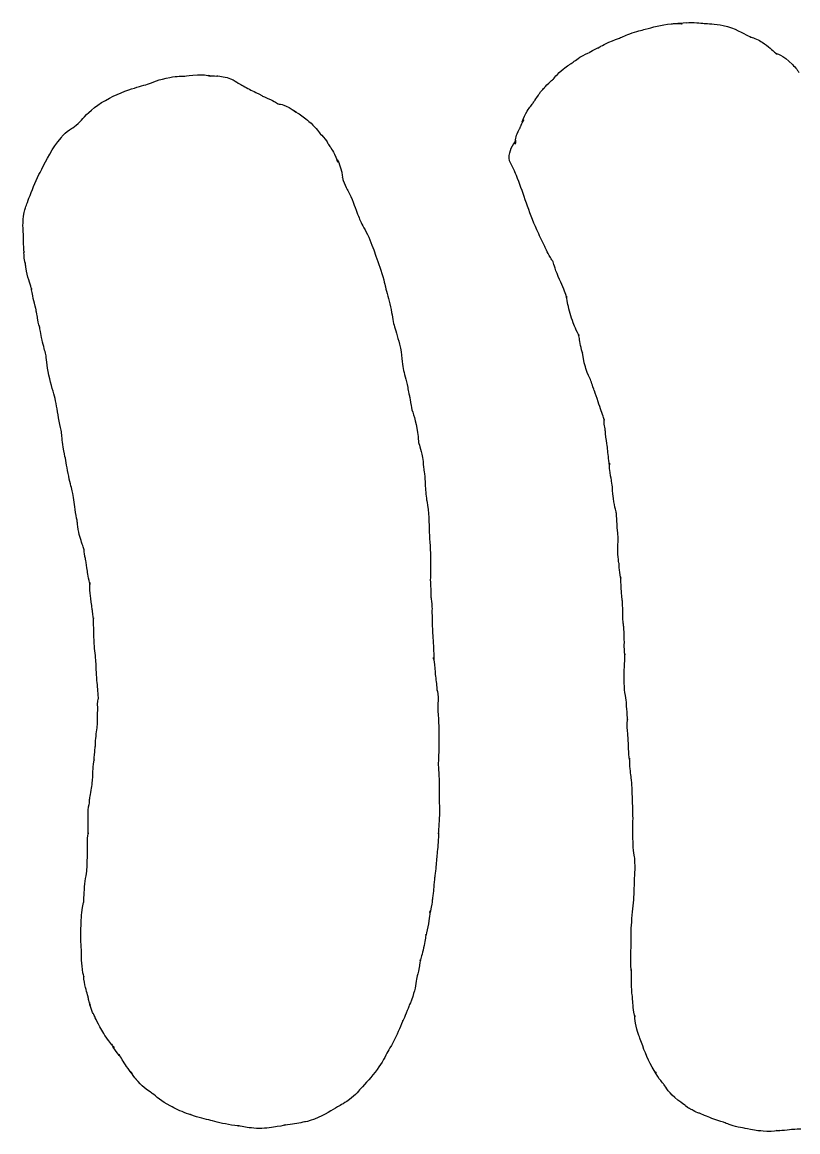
# Model space of a CAD drawing. Header units: millimetres. Extents: x 0 to 283, y 0 to 1048.
# Drawn here: x 131.6 to 206.5, y 877 to 984.2 of the extents above; entities that cross this region are included whole.
import ezdxf

# ---------------------------------------------------------------- set-up
doc = ezdxf.new("R2010")
doc.units = ezdxf.units.MM
doc.layers.add('Calque_1', color=7, linetype='CONTINUOUS')

msp = doc.modelspace()

# ---------------------------------------------------------------- linework, layer by layer
at = {"layer": 'Calque_1', "color": 7}
for points in [[(195.71237, 984.1298), (195.71437, 984.1298), (195.71337, 984.1198), (195.70937, 984.1193), (195.70737, 984.1093)], [(195.70843, 984.1139), (195.71237, 984.1298)], [(149.06175, 979.0863), (149.06251, 979.0893)], [(149.06251, 979.0893), (149.06199, 979.0793), (149.06199, 979.0693)], [(179.76671, 974.1884), (179.76671, 974.1894)], [(160.87369, 972.8175), (160.87369, 972.817)], [(179.22972, 972.6327), (179.23072, 972.6427), (179.2302, 972.6327), (179.22969, 972.6322), (179.22669, 972.6002)], [(179.23513, 972.6561), (179.23461, 972.6556), (179.23261, 972.6456)], [(179.24401, 972.7618), (179.24413, 972.763)], [(179.21169, 972.3904), (179.21169, 972.3804)], [(131.76875, 961.9668), (131.76824, 961.9668)], [(131.88795, 960.9292), (131.88295, 960.9632)], [(171.06919, 928.5985), (171.06919, 928.5885)], [(190.58574, 907.2976), (190.58574, 907.3076)], [(137.55424, 899.6811), (137.55524, 899.7001)], [(137.97604, 889.9384), (137.97604, 889.9504)], [(138.08974, 889.4934), (138.06494, 889.5514)], [(140.23383, 885.4921), (140.23331, 885.4921)], [(141.94949, 882.9656), (141.95001, 882.9656)], [(157.00742, 877.701), (157.00542, 877.701)], [(157.22543, 877.711), (157.22343, 877.711)], [(202.74528, 877.1585), (202.73028, 877.1585)], [(205.20398, 877.1755), (205.20198, 877.1755)]]:
    msp.add_lwpolyline(points, dxfattribs=at)
msp.add_lwpolyline([(179.45652, 973.5589), (179.45452, 973.5489), (179.45152, 973.5489)], close=True, dxfattribs=at)
for points in [[(190.27052, 983.0346), (190.9141, 983.2813), (191.43129, 983.3812), (191.76913, 983.4712)], [(191.76913, 983.4712), (192.46405, 983.6564), (193.287, 983.8946), (194.27802, 983.9999)], [(194.27802, 983.9999), (194.44914, 984.0179), (194.54259, 984.0299), (194.68989, 984.0369)], [(194.68989, 984.0369), (194.83718, 984.0469), (195.36377, 983.9899), (195.34514, 983.9939)], [(194.91933, 984.0329), (194.88623, 984.032), (194.96173, 984.0337), (195.12035, 984.0469)], [(195.34514, 983.9939), (195.32654, 983.9939), (194.95239, 984.0339), (194.91933, 984.0329)], [(195.12035, 984.0469), (195.09705, 984.0469), (195.29411, 984.0889), (195.70843, 984.1139)], [(195.70737, 984.1093), (196.48851, 984.1553), (197.07967, 984.0643), (197.47005, 984.0323)], [(197.47005, 984.0323), (197.81801, 984.0043), (198.44966, 984.0223), (199.29785, 983.8334)], [(199.29785, 983.8334), (200.45351, 983.5716), (201.21243, 983.0828), (201.7008, 982.8422)], [(187.48722, 981.8383), (187.64626, 981.9373), (187.90042, 982.0699), (188.23602, 982.2217)], [(188.23602, 982.2217), (188.73468, 982.4471), (189.13807, 982.5674), (189.17549, 982.5819)], [(189.17549, 982.5819), (189.4318, 982.6809), (189.79027, 982.8506), (190.27052, 983.0346)], [(201.7008, 982.8422), (201.96558, 982.7117), (202.02871, 982.6843), (201.88373, 982.7409)], [(201.88373, 982.7409), (201.90783, 982.7309), (201.73848, 982.7809), (201.98915, 982.7169)], [(201.98915, 982.7169), (202.23981, 982.6529), (202.76115, 982.4305), (203.06919, 982.2245)], [(203.06919, 982.2245), (203.68003, 981.816), (204.0586, 981.4313), (204.26292, 981.2633)], [(185.45579, 980.7647), (185.88615, 981.0376), (186.18899, 981.1452), (186.37408, 981.2329)], [(186.37408, 981.2329), (186.50415, 981.2949), (186.32488, 981.1949), (186.35138, 981.2119)], [(186.35138, 981.2119), (186.37778, 981.2289), (186.61041, 981.3773), (186.86659, 981.5132)], [(186.86659, 981.5132), (187.18106, 981.68), (187.29008, 981.719), (187.17872, 981.6595)], [(187.17872, 981.6595), (187.42432, 981.7907), (187.32817, 981.7385), (187.48722, 981.8383)], [(204.26292, 981.2633), (204.55104, 981.0264), (204.60682, 980.9865), (204.4133, 981.1165)], [(204.4133, 981.1165), (204.3222, 981.1775), (205.06119, 981.0365), (205.98219, 980.069)], [(183.64712, 979.4682), (184.14759, 979.9105), (184.49475, 980.0771), (184.55662, 980.1209)], [(184.55662, 980.1209), (184.71999, 980.2365), (185.00382, 980.4781), (185.45579, 980.7647)], [(147.29596, 978.9435), (147.43278, 978.9535), (147.8364, 979.0461), (148.51501, 979.0763)], [(148.51501, 979.0763), (148.68111, 979.0863), (148.86575, 979.0903), (149.06175, 979.0863)], [(149.06199, 979.0693), (149.25817, 979.0593), (149.46571, 979.0333), (149.67746, 978.9733)], [(182.88024, 978.6336), (182.86584, 978.6196), (183.06553, 978.954), (183.64712, 979.4682)], [(205.98219, 980.069), (206.14903, 979.8936), (206.26478, 979.7692), (206.3925, 979.6148)], [(206.3925, 979.6148), (206.4489, 979.5468), (206.51587, 979.462), (206.61213, 979.313)], [(141.88492, 977.6253), (142.62749, 977.8874), (143.25076, 978.0281), (143.70497, 978.1715)], [(143.70497, 978.1715), (144.12836, 978.3052), (144.81855, 978.6438), (145.85832, 978.8309)], [(145.85832, 978.8309), (146.57921, 978.9607), (147.06664, 978.9289), (147.29596, 978.9435)], [(149.63096, 978.9833), (149.54386, 979.0023), (149.53296, 978.9983), (149.60926, 978.9933)], [(149.60926, 978.9933), (149.76938, 978.9783), (150.04782, 978.9743), (150.44332, 978.9503)], [(149.67746, 978.9733), (149.88921, 978.9133), (149.71796, 978.9633), (149.63096, 978.9833)], [(150.44332, 978.9503), (150.28819, 978.9603), (150.48712, 978.9983), (151.01383, 978.8953)], [(151.01383, 978.8953), (152.10426, 978.6806), (152.54268, 978.2024), (152.41994, 978.2602)], [(152.41994, 978.2602), (152.49834, 978.2292), (152.53655, 978.2112), (152.56722, 978.1962)], [(152.56722, 978.1962), (152.63082, 978.1662), (152.66212, 978.1492), (152.69641, 978.1312)], [(152.69641, 978.1312), (152.76501, 978.0952), (152.83214, 978.0592), (152.92792, 978.0066)], [(152.92792, 978.0066), (153.33278, 977.7839), (153.73398, 977.5764), (154.14129, 977.3814)], [(182.04205, 977.8342), (182.03185, 977.8346), (182.02995, 977.8562), (182.27149, 978.107)], [(182.27149, 978.107), (182.74501, 978.5988), (182.98363, 978.7372), (182.88024, 978.6336)], [(138.90113, 976.1546), (139.85507, 976.8024), (140.91367, 977.2825), (141.88492, 977.6253)], [(154.14129, 977.3814), (154.29176, 977.3094), (154.26322, 977.3444), (154.56658, 977.1607)], [(154.56658, 977.1607), (154.61238, 977.1327), (154.68024, 977.1097), (154.80429, 977.0119)], [(154.80429, 977.0119), (154.89649, 976.9739), (155.00689, 976.9309), (155.32674, 976.7902)], [(181.12738, 976.6229), (181.12738, 976.6369), (181.21998, 976.7771), (181.44984, 977.119)], [(181.44984, 977.119), (181.51284, 977.213), (181.53274, 977.2437), (181.57283, 977.3029)], [(181.57283, 977.3029), (181.59293, 977.3329), (181.57483, 977.3359), (181.76558, 977.5551)], [(181.76558, 977.5551), (181.81748, 977.6151), (181.90023, 977.7154), (182.04205, 977.8342)], [(137.18909, 974.5774), (137.48374, 974.8603), (137.95366, 975.5112), (138.90113, 976.1546)], [(155.32674, 976.7902), (155.99482, 976.4957), (156.28488, 976.2828), (156.28276, 976.2837)], [(156.28276, 976.2837), (156.38593, 976.2397), (156.43177, 976.2247), (156.41505, 976.2297)], [(156.41505, 976.2297), (156.30219, 976.2647), (156.82683, 976.2727), (157.65838, 975.7419)], [(180.23751, 975.3434), (180.56239, 975.953), (180.77173, 976.1455), (180.72688, 976.0462)], [(180.72688, 976.0462), (180.82458, 976.2215), (180.87732, 976.2991), (180.93566, 976.3826)], [(180.93566, 976.3826), (181.02016, 976.5035), (181.06333, 976.5445), (181.12738, 976.6229)], [(157.65838, 975.7419), (158.07079, 975.4787), (158.16478, 975.376), (157.98343, 975.4985)], [(157.98343, 975.4985), (157.77801, 975.6371), (157.85265, 975.6047), (158.19582, 975.3801)], [(158.19582, 975.3801), (158.53417, 975.1587), (158.90262, 974.9008), (159.27534, 974.5828)], [(180.00806, 974.7124), (179.80897, 974.2998), (179.8161, 974.5527), (180.23751, 975.3434)], [(179.87681, 974.4277), (179.93321, 974.5339), (180.0513, 974.8021), (180.00806, 974.7124)], [(135.37163, 973.0214), (135.40473, 973.0594), (135.46143, 973.2864), (136.15246, 973.764)], [(136.15246, 973.764), (136.46657, 973.9811), (136.57901, 974.0368), (136.47078, 973.9604)], [(136.47078, 973.9604), (136.66255, 974.0958), (136.92024, 974.3194), (137.18909, 974.5774)], [(159.27534, 974.5828), (159.86509, 974.0794), (160.18013, 973.6235), (160.3807, 973.3854)], [(179.23339, 972.6424), (179.25569, 973.0531), (179.38306, 973.4512), (179.6034, 973.7984)], [(179.6034, 973.7984), (179.6331, 973.8684), (179.6509, 973.914), (179.73001, 974.0904)], [(179.73001, 974.0904), (179.74551, 974.1244), (179.73801, 974.1094), (179.75121, 974.1404)], [(179.75121, 974.1404), (179.76021, 974.1674), (179.75721, 974.1594), (179.76671, 974.1884)], [(179.76671, 974.1894), (179.80321, 974.2942), (179.78211, 974.2144), (179.81321, 974.2897)], [(179.81321, 974.2897), (179.86601, 974.4189), (179.90231, 974.4901), (179.87681, 974.4277)], [(133.49164, 969.9808), (133.92854, 970.8521), (134.44214, 971.9566), (135.37163, 973.0214)], [(160.3807, 973.3854), (160.3787, 973.3854), (160.5716, 973.2198), (160.87369, 972.8175)], [(160.87369, 972.817), (161.12794, 972.4778), (161.19108, 972.3316), (161.12794, 972.4263)], [(178.63906, 970.7868), (178.56776, 971.4578), (178.78214, 972.1279), (179.22972, 972.6327)], [(179.21169, 972.3804), (179.18289, 972.3604), (179.20869, 972.5081), (179.23339, 972.6424)], [(179.24413, 972.763), (179.20883, 972.668), (179.24013, 972.699), (179.23513, 972.6561)], [(179.22669, 972.6002), (179.22069, 972.5392), (179.21609, 972.4801), (179.21169, 972.3904)], [(179.23261, 972.6456), (179.23661, 972.6846), (179.23961, 972.7246), (179.24401, 972.7618)], [(161.12794, 972.4263), (161.24995, 972.2433), (161.49681, 971.9263), (161.75219, 971.4155)], [(161.75219, 971.4155), (161.97074, 970.9785), (162.04255, 970.7092), (162.06535, 970.6523)], [(162.06535, 970.6523), (161.88122, 971.1117), (162.06735, 970.9572), (162.34337, 970.0854)], [(179.43952, 969.051), (179.04008, 970.0519), (179.26186, 969.5141), (178.63906, 970.7868)], [(133.07564, 969.1751), (133.25526, 969.5533), (133.40838, 969.8148), (133.49164, 969.9808)], [(162.34337, 970.0854), (162.5471, 969.4434), (162.5251, 969.1128), (162.50563, 969.2213)], [(132.14133, 966.8745), (132.40635, 967.6117), (132.7007, 968.3857), (133.07564, 969.1751)], [(162.50563, 969.2213), (162.52063, 969.1373), (162.56803, 968.9784), (162.59143, 968.8751)], [(162.59143, 968.8751), (162.72871, 968.5694), (162.86374, 968.2638), (162.98985, 967.9961)], [(181.30556, 964.0973), (180.50131, 965.8893), (180.01997, 967.597), (179.43952, 969.051)], [(162.98985, 967.9961), (163.02215, 967.9281), (163.15041, 967.7152), (163.32161, 967.3336)], [(163.32161, 967.3336), (163.676, 966.5435), (163.87, 965.8855), (164.058, 965.4293)], [(131.78476, 965.7697), (131.87126, 966.186), (131.93626, 966.3125), (132.00232, 966.4973)], [(132.00232, 966.4973), (132.06842, 966.6821), (132.13754, 966.8639), (132.14133, 966.8745)], [(131.70416, 963.7098), (131.68946, 964.1014), (131.58612, 964.813), (131.78476, 965.7697)], [(164.058, 965.4293), (164.1555, 965.1926), (164.21938, 965.0285), (164.25954, 964.9415)], [(164.25954, 964.9415), (164.41551, 964.6033), (164.72714, 964.1072), (165.05639, 963.3907)], [(182.03265, 962.5568), (181.76569, 963.0839), (181.52959, 963.5983), (181.30556, 964.0973)], [(131.70364, 963.0856), (131.69124, 963.4609), (131.70564, 963.6692), (131.70416, 963.7098)], [(131.76824, 961.9668), (131.75744, 962.2339), (131.71914, 962.6068), (131.70364, 963.0856)], [(165.05639, 963.3907), (165.37238, 962.7029), (165.57107, 962.0807), (165.74989, 961.5727)], [(131.79255, 961.3823), (131.73385, 961.8632), (131.76495, 962.0617), (131.76875, 961.9668)], [(182.61039, 961.4324), (182.28256, 961.9766), (182.09494, 962.4339), (182.03265, 962.5568)], [(131.88295, 960.9632), (131.90705, 960.7869), (131.85695, 960.8554), (131.79255, 961.3823)], [(131.91535, 960.7112), (131.90485, 960.7942), (131.89495, 960.8731), (131.88795, 960.9292)], [(165.74989, 961.5727), (165.98507, 960.9046), (166.27548, 960.145), (166.50643, 959.2695)], [(182.82691, 961.0892), (182.78211, 961.1552), (182.73111, 961.2319), (182.61039, 961.4324)], [(183.36797, 959.5994), (183.00721, 960.4573), (182.9, 960.914), (182.82691, 961.0892)], [(132.00525, 960.1215), (131.91735, 960.5257), (131.93645, 960.5445), (131.91535, 960.7112)], [(132.50341, 958.3893), (132.42061, 958.7228), (132.18734, 959.284), (132.00525, 960.1215)], [(166.50643, 959.2695), (166.58853, 958.9585), (166.63237, 958.732), (166.66611, 958.5977)], [(184.08368, 957.8615), (183.96631, 958.2618), (183.6889, 958.8362), (183.36797, 959.5994)], [(132.60311, 957.7475), (132.51981, 958.1869), (132.44741, 958.6143), (132.50341, 958.3893)], [(132.84134, 956.7435), (132.71358, 957.1835), (132.6801, 957.3412), (132.60311, 957.7475)], [(166.66611, 958.5977), (166.80022, 958.0636), (166.99498, 957.4379), (167.15807, 956.6852)], [(184.15658, 957.6848), (184.17398, 957.5283), (184.20948, 957.4326), (184.08368, 957.8615)], [(184.29352, 956.9138), (184.19234, 957.3607), (184.13922, 957.8413), (184.15658, 957.6848)], [(132.89254, 956.5977), (132.88654, 956.6077), (132.90054, 956.5397), (132.84134, 956.7435)], [(132.90054, 956.5537), (132.89554, 956.5847), (132.89654, 956.5727), (132.89254, 956.5977)], [(133.05711, 955.669), (132.95911, 956.2179), (132.98001, 956.0105), (132.90054, 956.5537)], [(167.15807, 956.6852), (167.32213, 955.928), (167.39891, 955.3227), (167.50275, 954.9059)], [(184.81494, 955.119), (184.58062, 955.7439), (184.42047, 956.353), (184.29352, 956.9138)], [(133.13981, 955.1874), (133.05171, 955.5625), (133.04661, 955.7277), (133.05711, 955.669)], [(133.26848, 954.7559), (133.29758, 954.6397), (133.23588, 954.7789), (133.13981, 955.1874)], [(133.50619, 953.4733), (133.3556, 954.1317), (133.31637, 954.5646), (133.26848, 954.7559)], [(167.50275, 954.9059), (167.60825, 954.4825), (167.83895, 953.8817), (168.03244, 953.0616)], [(185.20664, 954.2111), (185.03404, 954.5703), (185.00544, 954.611), (184.81494, 955.119)], [(133.86431, 952.0847), (133.79241, 952.4082), (133.64536, 952.8649), (133.50619, 953.4733)], [(185.3255, 954.0028), (185.4016, 953.8041), (185.3681, 953.8753), (185.20664, 954.2111)], [(185.3503, 953.8788), (185.3126, 954.0432), (185.2949, 954.0827), (185.3255, 954.0028)], [(185.62161, 952.5404), (185.47795, 953.1335), (185.41719, 953.5874), (185.3503, 953.8788)], [(168.03244, 953.0616), (168.27659, 952.0265), (168.29789, 951.2234), (168.389, 950.7103)], [(185.71001, 952.2334), (185.73331, 952.1256), (185.69771, 952.2234), (185.62161, 952.5404)], [(185.82422, 951.5125), (185.71593, 952.0126), (185.70472, 952.2581), (185.71001, 952.2334)], [(134.16093, 950.0776), (133.94138, 951.0716), (133.93741, 951.7557), (133.86431, 952.0847)], [(186.03919, 950.7178), (185.97789, 950.9194), (185.89596, 951.1819), (185.82422, 951.5125)], [(168.389, 950.7103), (168.467, 950.2709), (168.6496, 949.6791), (168.81999, 948.9027)], [(186.44588, 949.7406), (186.37548, 949.8632), (186.21485, 950.1399), (186.03919, 950.7178)], [(134.76606, 947.8245), (134.64025, 948.3814), (134.37285, 949.1182), (134.16093, 950.0776)], [(186.51878, 949.5308), (186.47338, 949.6604), (186.46498, 949.6859), (186.44588, 949.7406)], [(186.71825, 948.9525), (186.64235, 949.169), (186.57775, 949.3627), (186.51878, 949.5308)], [(168.81999, 948.9027), (168.86349, 948.7044), (168.89329, 948.5464), (168.94453, 948.2893)], [(168.94453, 948.2893), (168.97013, 948.1607), (168.99463, 948.0343), (169.01373, 947.9379)], [(169.01373, 947.9379), (169.03273, 947.8419), (169.01173, 947.9719), (169.05503, 947.7296)], [(186.86863, 948.5747), (186.89213, 948.5057), (186.83203, 948.6277), (186.71825, 948.9525)], [(187.21383, 947.5066), (187.0655, 947.9395), (186.96258, 948.2999), (186.86863, 948.5747)], [(135.16036, 945.6417), (134.9957, 946.4937), (134.9006, 947.2289), (134.76606, 947.8245)], [(169.05503, 947.7296), (169.12163, 947.3606), (169.20696, 946.8441), (169.18319, 946.9462)], [(169.18319, 946.9462), (169.29914, 946.4502), (169.61916, 945.6781), (169.77695, 944.5583)], [(187.73627, 945.9842), (187.63108, 946.3684), (187.43369, 946.8651), (187.21383, 947.5066)], [(187.80917, 945.7542), (187.83357, 945.6259), (187.81317, 945.7032), (187.73627, 945.9842)], [(187.87897, 944.9011), (187.7543, 945.6234), (187.77897, 945.9135), (187.80917, 945.7542)], [(135.37481, 944.6009), (135.34111, 944.8022), (135.2445, 945.2062), (135.16036, 945.6417)], [(187.91047, 944.7311), (187.90027, 944.7871), (187.89097, 944.8316), (187.87897, 944.9011)], [(187.92137, 944.5585), (187.91637, 944.6295), (187.91437, 944.6748), (187.91047, 944.7311)], [(135.54276, 943.1328), (135.44696, 943.8036), (135.42563, 944.2976), (135.37481, 944.6009)], [(169.77695, 944.5583), (169.85915, 943.9754), (169.85915, 943.6775), (169.85915, 943.6741)], [(169.85915, 943.6741), (169.89295, 943.4872), (170.09385, 942.9938), (170.24, 942.1419)], [(187.92937, 944.5005), (187.92737, 944.5275), (187.92337, 944.5315), (187.92137, 944.5585)], [(187.93437, 944.4615), (187.93237, 944.4765), (187.92737, 944.4935), (187.92937, 944.5005)], [(188.09095, 943.2874), (188.06225, 943.5149), (187.98181, 943.9315), (187.93437, 944.4615)], [(135.75619, 942.0703), (135.71859, 942.262), (135.61731, 942.611), (135.54276, 943.1328)], [(188.25683, 941.8493), (188.18743, 942.3864), (188.14381, 942.8674), (188.09095, 943.2874)], [(136.13962, 940.0301), (135.96372, 940.8104), (135.86837, 941.498), (135.75619, 942.0703)], [(170.24, 942.1419), (170.35657, 941.4637), (170.3209, 941.4049), (170.37075, 940.9822)], [(188.32503, 941.4178), (188.32903, 941.3668), (188.30063, 941.5108), (188.25683, 941.8493)], [(188.32103, 941.0571), (188.27603, 941.6159), (188.29733, 941.7368), (188.32503, 941.4178)], [(170.37075, 940.9822), (170.37875, 940.9162), (170.42845, 940.6895), (170.46535, 940.296)], [(188.50397, 939.9615), (188.45997, 940.1984), (188.36808, 940.4761), (188.32103, 941.0571)], [(136.47759, 938.6602), (136.42029, 938.9596), (136.27914, 939.4111), (136.13962, 940.0301)], [(170.46535, 940.296), (170.50125, 939.9127), (170.49695, 939.6672), (170.50355, 939.5632)], [(170.50355, 939.5632), (170.53665, 939.0323), (170.58145, 938.5086), (170.6467, 938.0331)], [(188.60217, 939.3021), (188.58757, 939.4178), (188.50987, 939.9291), (188.50397, 939.9615)], [(136.74372, 936.8365), (136.63185, 937.5614), (136.5708, 938.173), (136.47759, 938.6602)], [(188.68847, 938.1616), (188.58797, 938.8401), (188.61167, 939.2252), (188.60217, 939.3021)], [(170.6467, 938.0331), (170.6387, 938.0891), (170.6853, 937.9266), (170.7366, 937.5365)], [(170.7366, 937.5365), (170.88459, 936.4118), (170.87497, 935.429), (170.92211, 934.6142)], [(188.98148, 936.7452), (188.97448, 936.8382), (188.81784, 937.2877), (188.68847, 938.1616)], [(136.91115, 935.9338), (136.88835, 936.0853), (136.81365, 936.3832), (136.74372, 936.8365)], [(189.06828, 935.3944), (189.02958, 935.8997), (189.01118, 936.3513), (188.98148, 936.7452)], [(137.00935, 935.1741), (136.93495, 935.5974), (136.92315, 935.854), (136.91115, 935.9338)], [(137.43413, 933.6285), (137.29917, 934.0325), (137.12287, 934.5283), (137.00935, 935.1741)], [(189.14268, 934.4668), (189.12908, 934.9569), (189.11368, 934.801), (189.06828, 935.3944)], [(170.92211, 934.6142), (170.97161, 933.7573), (171.05342, 932.8033), (171.03839, 931.7513)], [(189.13178, 932.777), (189.10008, 933.5389), (189.15238, 934.1009), (189.14268, 934.4668)], [(137.55867, 933.2269), (137.52947, 933.3229), (137.48807, 933.4671), (137.43413, 933.6285)], [(137.60057, 932.8668), (137.57257, 933.0604), (137.56657, 933.1401), (137.55867, 933.2269)], [(137.72924, 932.2069), (137.72524, 932.2329), (137.66094, 932.4495), (137.60057, 932.8668)], [(137.88014, 931.1537), (137.80664, 931.6039), (137.77104, 931.9573), (137.72924, 932.2069)], [(189.22328, 931.9589), (189.19308, 932.0978), (189.14598, 932.4535), (189.13178, 932.777)], [(189.24348, 931.7982), (189.22148, 932.0222), (189.25358, 931.8202), (189.22328, 931.9589)], [(137.99486, 930.4912), (137.93686, 930.7725), (137.90606, 930.9951), (137.88014, 931.1537)], [(171.03839, 931.7513), (171.02799, 931.0336), (170.99519, 930.4237), (171.01259, 929.9219)], [(189.25848, 931.6375), (189.26248, 931.7796), (189.26928, 931.5336), (189.24348, 931.7982)], [(189.33808, 930.8071), (189.28738, 931.103), (189.25488, 931.4956), (189.25848, 931.6375)], [(189.38768, 930.606), (189.41228, 930.3841), (189.39908, 930.451), (189.33808, 930.8071)], [(138.14937, 929.9067), (138.16177, 929.8677), (138.05617, 930.1938), (137.99486, 930.4912)], [(138.11317, 930.0194), (138.09677, 930.1639), (138.13697, 929.9454), (138.14937, 929.9067)], [(138.13487, 929.3435), (138.10037, 929.8931), (138.14387, 929.7505), (138.11317, 930.0194)], [(171.01259, 929.9219), (171.03679, 929.5448), (171.04719, 929.4297), (171.06119, 929.0191)], [(189.46418, 929.2454), (189.41688, 929.8652), (189.41868, 930.3262), (189.38768, 930.606)], [(138.24959, 928.1776), (138.17729, 928.6945), (138.16459, 928.8693), (138.13487, 929.3435)], [(171.06119, 929.0191), (171.07159, 928.7268), (171.07169, 928.586), (171.06919, 928.5985)], [(189.50548, 928.7328), (189.49258, 928.8911), (189.47808, 929.0621), (189.46418, 929.2454)], [(189.51348, 928.6538), (189.51048, 928.6798), (189.50748, 928.7068), (189.50548, 928.7328)], [(138.35036, 927.5601), (138.32206, 927.7263), (138.28546, 927.9208), (138.24959, 928.1776)], [(171.06919, 928.5885), (171.06619, 928.6295), (171.11479, 928.4279), (171.15079, 927.9782)], [(171.15079, 927.9782), (171.17979, 927.6118), (171.16579, 927.3901), (171.16579, 927.3157)], [(189.56928, 928.182), (189.56228, 928.262), (189.54048, 928.4187), (189.51348, 928.6538)], [(189.63748, 926.2426), (189.56718, 927.1055), (189.60398, 927.7546), (189.56928, 928.182)], [(138.40046, 927.063), (138.36856, 927.3011), (138.35986, 927.4473), (138.35036, 927.5601)], [(138.47796, 926.6093), (138.44486, 926.762), (138.42386, 926.8885), (138.40046, 927.063)], [(138.47696, 926.4615), (138.46796, 926.7074), (138.45616, 926.7219), (138.47796, 926.6093)], [(171.16579, 927.3157), (171.17379, 926.7226), (171.18099, 926.1539), (171.20399, 925.6135)], [(138.54676, 924.166), (138.48016, 925.0583), (138.50066, 925.8231), (138.47696, 926.4615)], [(171.20399, 925.6135), (171.22809, 925.046), (171.28369, 924.4108), (171.31612, 923.7056)], [(189.66948, 925.8824), (189.65908, 925.9814), (189.64958, 926.0917), (189.63748, 926.2426)], [(189.70568, 925.6633), (189.69968, 925.7163), (189.67478, 925.8328), (189.66948, 925.8824)], [(189.72068, 925.3222), (189.71168, 925.534), (189.71028, 925.564), (189.70568, 925.6633)], [(189.74908, 924.3156), (189.74408, 924.6542), (189.73528, 924.9895), (189.72068, 925.3222)], [(138.70851, 922.4105), (138.66741, 922.9252), (138.59577, 923.5092), (138.54676, 924.166)], [(171.31612, 923.7056), (171.32612, 923.4966), (171.32902, 923.3192), (171.33372, 923.1733)], [(189.74708, 923.6066), (189.72998, 924.0099), (189.74908, 924.247), (189.74908, 924.3156)], [(189.79618, 923.1745), (189.80318, 922.9848), (189.76788, 923.1345), (189.74708, 923.6066)], [(138.80821, 920.6189), (138.73461, 921.3736), (138.74331, 921.9744), (138.70851, 922.4105)], [(171.29912, 922.8343), (171.29712, 922.8443), (171.38552, 922.458), (171.41901, 922.1413)], [(171.33372, 922.6751), (171.33872, 922.5369), (171.30122, 922.8297), (171.29912, 922.8343)], [(171.33572, 923.0963), (171.33572, 922.8638), (171.33172, 922.7236), (171.33372, 922.6751)], [(171.33372, 923.1733), (171.33572, 923.1483), (171.33572, 923.1223), (171.33572, 923.0963)], [(189.77758, 922.2258), (189.79008, 922.6292), (189.80398, 922.9454), (189.79618, 923.1745)], [(171.41901, 922.1413), (171.47761, 921.5874), (171.47901, 921.21), (171.50271, 921.0158)], [(189.72698, 920.3628), (189.68958, 921.1686), (189.76408, 921.7915), (189.77758, 922.2258)], [(138.95548, 918.9772), (138.91878, 919.4987), (138.86408, 920.0459), (138.80821, 920.6189)], [(171.50271, 921.0158), (171.56121, 920.5372), (171.61514, 920.0703), (171.67117, 919.6164)], [(189.96573, 918.3325), (189.92233, 918.7798), (189.76942, 919.4485), (189.72698, 920.3628)], [(171.67117, 919.6164), (171.65527, 919.7448), (171.73337, 919.5344), (171.75177, 918.9756)], [(138.88648, 917.9581), (138.85168, 918.5222), (138.91448, 918.8443), (138.94848, 918.8604)], [(138.86628, 916.4719), (138.88688, 916.7886), (138.86428, 917.3112), (138.88648, 917.9581)], [(138.94848, 918.8604), (138.95148, 918.9104), (138.95248, 919.0181), (138.95548, 918.9772)], [(171.72027, 918.2739), (171.71627, 918.1294), (171.71627, 917.9717), (171.72027, 917.8015)], [(171.75177, 918.9756), (171.76887, 918.4546), (171.71817, 918.2202), (171.72027, 918.2739)], [(189.98223, 917.8756), (189.96253, 918.2006), (189.96363, 918.3532), (189.96573, 918.3325)], [(171.72027, 917.8015), (171.72727, 917.511), (171.81177, 916.9994), (171.81747, 916.2471)], [(190.04633, 917.023), (190.03273, 917.4818), (190.01773, 917.2978), (189.98223, 917.8756)], [(190.03333, 916.1176), (190.02023, 916.7359), (190.04473, 916.9668), (190.05973, 916.8323)], [(190.05973, 916.8323), (190.05273, 916.8953), (190.04843, 916.9593), (190.04633, 917.023)], [(138.6911, 915.011), (138.7605, 915.6406), (138.84408, 916.128), (138.86628, 916.4719)], [(171.81747, 916.2471), (171.82447, 915.308), (171.83047, 914.344), (171.80847, 913.362)], [(190.11603, 915.066), (190.08643, 915.4326), (190.04733, 915.5146), (190.03333, 916.1176)], [(138.6529, 914.3769), (138.65333, 914.4896), (138.6619, 914.7447), (138.6911, 915.011)], [(190.18783, 913.4873), (190.13213, 914.1798), (190.14483, 914.709), (190.11603, 915.066)], [(138.5415, 912.9166), (138.5505, 912.9866), (138.5485, 913.2616), (138.5891, 913.7377)], [(138.5891, 913.7377), (138.6159, 914.0508), (138.6453, 914.2093), (138.6459, 914.2167)], [(138.6459, 914.2167), (138.6561, 914.3306), (138.6519, 914.2637), (138.6529, 914.3769)], [(138.4754, 912.5259), (138.5199, 912.9165), (138.5573, 913.0438), (138.5415, 912.9166)], [(171.80847, 913.362), (171.79847, 912.9209), (171.77387, 912.6837), (171.77647, 912.5476)], [(190.25653, 913.048), (190.27343, 912.8595), (190.22823, 912.994), (190.18783, 913.4873)], [(190.25653, 913.024), (190.25253, 913.09), (190.24113, 913.2175), (190.25653, 913.048)], [(190.26843, 912.7372), (190.26343, 912.8445), (190.25943, 912.9478), (190.25653, 913.024)], [(190.30513, 912.0944), (190.26293, 912.4934), (190.27753, 912.5227), (190.26843, 912.7372)], [(138.3875, 911.0939), (138.4113, 911.3779), (138.3996, 911.8633), (138.4754, 912.5259)], [(171.77647, 912.5476), (171.78247, 912.1919), (171.82977, 911.7206), (171.85497, 911.1327)], [(190.46274, 910.7978), (190.44474, 911.0752), (190.36784, 911.5044), (190.30513, 912.0944)], [(138.17976, 909.6082), (138.27306, 910.1617), (138.3502, 910.6483), (138.3875, 911.0939)], [(171.85497, 911.1327), (171.88497, 910.4282), (171.85517, 909.8487), (171.85797, 909.3866)], [(190.55214, 908.4672), (190.52934, 909.2819), (190.51074, 910.0585), (190.46274, 910.7978)], [(138.10066, 909.1085), (138.12076, 909.2657), (138.13826, 909.362), (138.17976, 909.6082)], [(171.85797, 909.3866), (171.86097, 909.0083), (171.89507, 908.5195), (171.88997, 907.922)], [(137.96887, 908.0827), (138.01057, 908.6112), (138.08924, 908.842), (138.08204, 908.7907)], [(138.08204, 908.7907), (138.08304, 908.8297), (138.08114, 908.897), (138.08256, 908.9225)], [(138.08256, 908.9225), (138.08956, 909.0304), (138.09556, 909.0692), (138.10066, 909.1085)], [(190.58574, 907.3076), (190.58574, 907.6236), (190.56484, 908.0105), (190.55214, 908.4672)], [(137.95337, 906.7815), (137.95737, 907.0232), (137.91967, 907.459), (137.96887, 908.0827)], [(171.88997, 907.922), (171.88297, 907.0664), (171.79547, 906.3738), (171.77577, 905.8369)], [(190.55164, 905.9359), (190.54764, 906.5274), (190.58574, 906.9817), (190.58574, 907.2976)], [(137.94737, 905.9278), (137.95537, 906.1159), (137.94769, 906.4006), (137.95337, 906.7815)], [(137.88877, 904.6472), (137.89077, 904.7562), (137.89377, 904.9137), (137.89777, 905.1443)], [(137.89777, 905.1443), (137.90377, 905.4452), (137.95267, 905.8575), (137.96077, 905.8988)], [(137.96077, 905.8988), (137.96877, 905.9398), (137.93587, 905.6577), (137.94737, 905.9278)], [(171.78477, 905.4855), (171.76617, 904.7903), (171.68687, 904.1996), (171.63646, 903.7073)], [(171.77577, 905.8369), (171.78177, 905.976), (171.79487, 905.8589), (171.78477, 905.4855)], [(190.58424, 905.1204), (190.58124, 905.2681), (190.55484, 905.5397), (190.55164, 905.9359)], [(190.62094, 904.2047), (190.57534, 904.6637), (190.58784, 904.9636), (190.58424, 905.1204)], [(137.89477, 904.2705), (137.87157, 904.5697), (137.88777, 904.4722), (137.88777, 904.5118)], [(137.87417, 903.2467), (137.88217, 903.6202), (137.90297, 903.9113), (137.90617, 904.1205)], [(137.88777, 904.5118), (137.88799, 904.5518), (137.88847, 904.5928), (137.88877, 904.6472)], [(137.90717, 904.1705), (137.90417, 904.2015), (137.89627, 904.2515), (137.89477, 904.2705)], [(137.90617, 904.1205), (137.9068, 904.1605), (137.90687, 904.1315), (137.90717, 904.1705)], [(190.74497, 903.4601), (190.72147, 903.5541), (190.65217, 903.892), (190.62094, 904.2047)], [(137.84157, 902.4018), (137.86057, 902.5642), (137.86527, 902.85), (137.87417, 903.2467)], [(171.63646, 903.7073), (171.59376, 903.2905), (171.56706, 902.7936), (171.50778, 902.2221)], [(190.76097, 903.351), (190.74127, 903.5208), (190.76797, 903.366), (190.74497, 903.4601)], [(190.77807, 902.7583), (190.76477, 903.1256), (190.76407, 903.3236), (190.76097, 903.351)], [(137.59094, 900.3838), (137.65164, 901.2034), (137.77958, 901.8717), (137.84157, 902.4018)], [(171.50778, 902.2221), (171.46678, 901.8264), (171.44258, 901.649), (171.42458, 901.5503)], [(190.75227, 901.8121), (190.77367, 902.2081), (190.78717, 902.5063), (190.77807, 902.7583)], [(171.37448, 901.1726), (171.34558, 900.9366), (171.34798, 900.4853), (171.25614, 899.8295)], [(171.42458, 901.5503), (171.40678, 901.4513), (171.42158, 901.5503), (171.37448, 901.1726)], [(190.64788, 899.4335), (190.70128, 900.1227), (190.70388, 900.917), (190.75227, 901.8121)], [(137.55524, 899.7001), (137.56424, 899.8732), (137.57004, 900.1016), (137.59094, 900.3838)], [(171.25614, 899.8295), (171.21644, 899.5459), (171.18134, 899.3867), (171.17604, 899.3479)], [(137.34964, 898.2228), (137.43234, 898.9671), (137.54046, 899.2768), (137.53464, 899.1974)], [(137.53464, 899.1974), (137.54064, 899.2854), (137.54464, 899.4467), (137.55424, 899.6811)], [(171.10214, 898.7391), (170.99201, 898.1537), (170.92461, 898.0355), (170.99414, 898.3635)], [(171.17604, 899.3479), (171.18004, 899.3789), (171.18304, 899.1714), (171.10214, 898.7391)], [(190.43291, 896.969), (190.48581, 897.8889), (190.5916, 898.7065), (190.64788, 899.4335)], [(137.29074, 897.321), (137.30184, 897.5381), (137.30714, 897.8401), (137.34964, 898.2228)], [(170.99414, 898.3635), (170.91994, 898.0133), (170.89128, 897.3874), (170.71767, 896.5279)], [(137.25664, 895.6121), (137.23924, 896.2274), (137.26364, 896.8002), (137.29074, 897.321)], [(170.71767, 896.5279), (170.62237, 896.0563), (170.55867, 895.9234), (170.6014, 896.1124)], [(190.41171, 895.2389), (190.41471, 895.7171), (190.39411, 896.295), (190.43291, 896.969)], [(137.29644, 894.8504), (137.29244, 894.9887), (137.26714, 895.2421), (137.25664, 895.6121)], [(170.6014, 896.1124), (170.5367, 895.8264), (170.4802, 895.3871), (170.35955, 894.8159)], [(137.41271, 892.7187), (137.30118, 893.5635), (137.31311, 894.2804), (137.29644, 894.8504)], [(170.35955, 894.8159), (170.22752, 894.1906), (170.07707, 893.7833), (170.02676, 893.5694)], [(190.38221, 892.9977), (190.32961, 893.9395), (190.40901, 894.6916), (190.41171, 895.2389)], [(169.99986, 893.3725), (169.97706, 893.2162), (169.98096, 893.188), (169.92906, 892.908)], [(170.02676, 893.5694), (170.08706, 893.8258), (170.02276, 893.5284), (169.99986, 893.3725)], [(137.54087, 892.034), (137.54387, 892.007), (137.47707, 892.2312), (137.41271, 892.7187)], [(169.92906, 892.908), (169.83596, 892.4051), (169.74155, 892.0876), (169.71615, 891.9442)], [(190.41481, 892.7005), (190.42521, 892.5371), (190.40201, 892.6365), (190.38221, 892.9977)], [(190.46081, 890.7477), (190.39811, 891.6126), (190.44241, 892.2654), (190.41481, 892.7005)], [(137.59567, 891.478), (137.51257, 891.9624), (137.52537, 892.1522), (137.54087, 892.034)], [(137.94914, 890.0698), (137.90124, 890.2827), (137.72207, 890.7415), (137.59567, 891.478)], [(169.71615, 891.9442), (169.63645, 891.4934), (169.55989, 890.8689), (169.31101, 890.1138)], [(169.31101, 890.1138), (169.13675, 889.5851), (168.98513, 889.303), (168.97201, 889.27)], [(190.53571, 890.0976), (190.53571, 890.0976), (190.49181, 890.3171), (190.46081, 890.7477)], [(137.97604, 889.9504), (137.97104, 889.9734), (137.97546, 889.9504), (137.94914, 890.0698)], [(138.00034, 889.8015), (137.99434, 889.8315), (137.98664, 889.8675), (137.97604, 889.9384)], [(138.03084, 889.6733), (138.02184, 889.7083), (138.01294, 889.7403), (138.00034, 889.8015)], [(138.06494, 889.5514), (138.04804, 889.6054), (138.03994, 889.6384), (138.03084, 889.6733)], [(138.15334, 889.2748), (138.09944, 889.462), (138.06734, 889.5589), (138.08974, 889.4934)], [(138.27995, 888.8345), (138.10206, 889.3034), (138.09887, 889.4639), (138.15334, 889.2748)], [(168.97201, 889.27), (168.90761, 889.1081), (168.82203, 888.8446), (168.68159, 888.4927)], [(190.668, 888.5876), (190.55736, 889.2501), (190.55871, 889.7581), (190.53571, 890.0976)], [(138.49699, 888.3565), (138.43169, 888.491), (138.47309, 888.3255), (138.27995, 888.8345)], [(138.65047, 888.0428), (138.62947, 888.0858), (138.56237, 888.2219), (138.49699, 888.3565)], [(139.09127, 887.1628), (138.87622, 887.5447), (138.74537, 887.8494), (138.65047, 888.0428)], [(168.68159, 888.4927), (168.54579, 888.1525), (168.47473, 887.9809), (168.3798, 887.8085)], [(190.745, 888.2781), (190.7866, 888.0225), (190.745, 888.1224), (190.668, 888.5876)], [(190.752, 888.2661), (190.752, 888.2561), (190.75206, 888.2351), (190.745, 888.2781)], [(190.8233, 887.523), (190.7725, 887.8127), (190.7541, 888.1753), (190.752, 888.2661)], [(139.95581, 885.8094), (139.58209, 886.3003), (139.31332, 886.7686), (139.09127, 887.1628)], [(168.3245, 887.6804), (168.06362, 887.0811), (167.7821, 886.4028), (167.41241, 885.6862)], [(168.3798, 887.8085), (168.2848, 887.6362), (168.4272, 887.9163), (168.3245, 887.6804)], [(191.28633, 885.9965), (191.21683, 886.2092), (190.96833, 886.6994), (190.8233, 887.523)], [(192.43096, 883.2907), (191.93257, 884.1975), (191.57479, 885.1127), (191.28633, 885.9965)], [(140.23331, 885.4921), (140.35066, 885.3172), (140.25661, 885.4141), (139.95581, 885.8094)], [(140.45552, 885.1593), (140.42122, 885.2153), (140.34585, 885.3252), (140.23383, 885.4921)], [(140.65603, 884.8069), (140.29953, 885.3148), (140.27157, 885.4584), (140.45552, 885.1593)], [(140.92268, 884.4963), (141.15356, 884.2106), (141.02305, 884.2839), (140.65603, 884.8069)], [(166.91476, 884.8103), (166.66588, 884.3442), (166.36541, 883.725), (165.86677, 883.0517)], [(167.41241, 885.6862), (167.18241, 885.2404), (166.99496, 884.9604), (166.91476, 884.8103)], [(141.08132, 884.2694), (141.01382, 884.3747), (140.95976, 884.4504), (140.92268, 884.4963)], [(141.95001, 882.9656), (141.55618, 883.4818), (141.29284, 883.939), (141.08132, 884.2694)], [(142.13707, 882.7563), (142.29107, 882.5429), (142.22267, 882.6074), (141.94949, 882.9656)], [(142.30037, 882.4788), (142.01027, 882.8891), (141.96938, 882.9886), (142.13707, 882.7563)], [(165.86677, 883.0517), (165.33053, 882.3278), (164.77186, 881.7295), (164.27927, 881.196)], [(192.79889, 882.7191), (192.74159, 882.7921), (192.54941, 883.0751), (192.43096, 883.2907)], [(192.98414, 882.3756), (192.68628, 882.8252), (192.65623, 882.9506), (192.80689, 882.7001)], [(192.80689, 882.7001), (192.73919, 882.8129), (192.85589, 882.6451), (192.79889, 882.7191)], [(142.58356, 882.1388), (142.70208, 881.9979), (142.57656, 882.0878), (142.30037, 882.4788)], [(142.99077, 881.6592), (142.64109, 882.0079), (142.5355, 882.1959), (142.58356, 882.1388)], [(144.14109, 880.7503), (143.96779, 880.8786), (143.52966, 881.1218), (142.99077, 881.6592)], [(193.34329, 881.8945), (193.22702, 882.044), (193.2207, 882.0186), (192.98414, 882.3756)], [(193.581, 881.5886), (193.6057, 881.5556), (193.45955, 881.745), (193.34329, 881.8945)], [(194.89875, 880.1132), (194.08091, 880.7396), (193.74597, 881.3679), (193.581, 881.5886)], [(145.89137, 879.539), (145.04502, 879.9877), (144.51149, 880.476), (144.14109, 880.7503)], [(164.27927, 881.196), (164.02614, 880.9219), (163.63501, 880.4365), (162.93723, 879.9723)], [(147.47215, 878.8238), (146.8604, 879.0392), (146.33956, 879.3014), (145.89137, 879.539)], [(162.93723, 879.9723), (162.45124, 879.649), (162.07172, 879.4662), (161.85616, 879.3377)], [(195.57829, 879.6476), (195.60749, 879.6236), (195.32568, 879.774), (194.89875, 880.1132)], [(195.65319, 879.5666), (195.63609, 879.5816), (195.59839, 879.6296), (195.57829, 879.6476)], [(196.0325, 879.2994), (195.9892, 879.3244), (196.0004, 879.2694), (195.65319, 879.5666)], [(147.84267, 878.7106), (147.91357, 878.6856), (147.78737, 878.7106), (147.47215, 878.8238)], [(148.14033, 878.5866), (147.74639, 878.7219), (147.6526, 878.7782), (147.84267, 878.7106)], [(149.97277, 878.1024), (149.52268, 878.2158), (148.89204, 878.3285), (148.14033, 878.5866)], [(161.85616, 879.3377), (161.30227, 879.0075), (160.53228, 878.465), (159.39688, 878.1244)], [(196.28261, 879.1578), (196.16184, 879.2258), (196.11911, 879.2488), (196.0325, 879.2994)], [(196.8433, 878.887), (196.65318, 878.958), (196.43946, 879.0697), (196.28261, 879.1578)], [(197.05621, 878.808), (196.93916, 878.855), (197.03341, 878.818), (196.8433, 878.887)], [(198.39205, 878.266), (197.86746, 878.4607), (197.42839, 878.6573), (197.05621, 878.808)], [(152.12561, 877.6486), (151.25492, 877.7515), (150.54439, 877.9584), (149.97277, 878.1024)], [(152.55711, 877.6116), (152.59721, 877.6016), (152.45234, 877.6118), (152.12561, 877.6486)], [(152.84495, 877.5476), (152.48711, 877.6066), (152.39118, 877.6346), (152.55711, 877.6116)], [(154.46397, 877.3708), (153.74684, 877.3708), (153.20874, 877.4878), (152.84495, 877.5476)], [(156.22975, 877.5424), (155.77516, 877.4734), (155.18702, 877.3708), (154.46397, 877.3708)], [(157.00542, 877.701), (156.99002, 877.701), (156.73631, 877.619), (156.22975, 877.5424)], [(157.22343, 877.711), (156.8648, 877.674), (156.79391, 877.671), (157.00742, 877.701)], [(158.85582, 878.0024), (158.40085, 877.9), (157.86249, 877.7767), (157.22543, 877.711)], [(159.39688, 878.1244), (158.99668, 878.0045), (158.80801, 877.9916), (158.85582, 878.0024)], [(199.32429, 877.9631), (198.92795, 878.0881), (198.85145, 878.0954), (198.39205, 878.266)], [(200.47357, 877.5647), (199.85565, 877.7355), (199.48749, 877.9115), (199.32429, 877.9631)], [(201.32417, 877.404), (201.11144, 877.439), (200.87884, 877.453), (200.47357, 877.5647)], [(202.33031, 877.1895), (201.731, 877.2805), (201.40088, 877.3915), (201.32417, 877.404)], [(206.00497, 877.2745), (205.87043, 877.2595), (205.6053, 877.2095), (205.20398, 877.1755)], [(206.80699, 877.3135), (206.26248, 877.2545), (205.99756, 877.2745), (206.00497, 877.2745)], [(202.73028, 877.1585), (202.94612, 877.1355), (202.80858, 877.1155), (202.33031, 877.1895)], [(203.51319, 877.0715), (202.993, 877.0955), (202.70824, 877.1615), (202.74528, 877.1585)], [(204.65472, 877.1495), (204.51047, 877.1325), (204.13113, 877.0433), (203.51319, 877.0715)], [(204.40047, 877.1595), (204.34437, 877.1695), (204.66147, 877.1495), (204.72552, 877.1595)], [(205.20198, 877.1755), (204.87062, 877.1475), (204.51278, 877.1485), (204.40047, 877.1595)], [(204.72552, 877.1595), (204.78942, 877.1595), (204.74802, 877.1597), (204.65472, 877.1495)]]:
    msp.add_open_spline(points, degree=3, dxfattribs=at)

doc.saveas('drawing.dxf')
